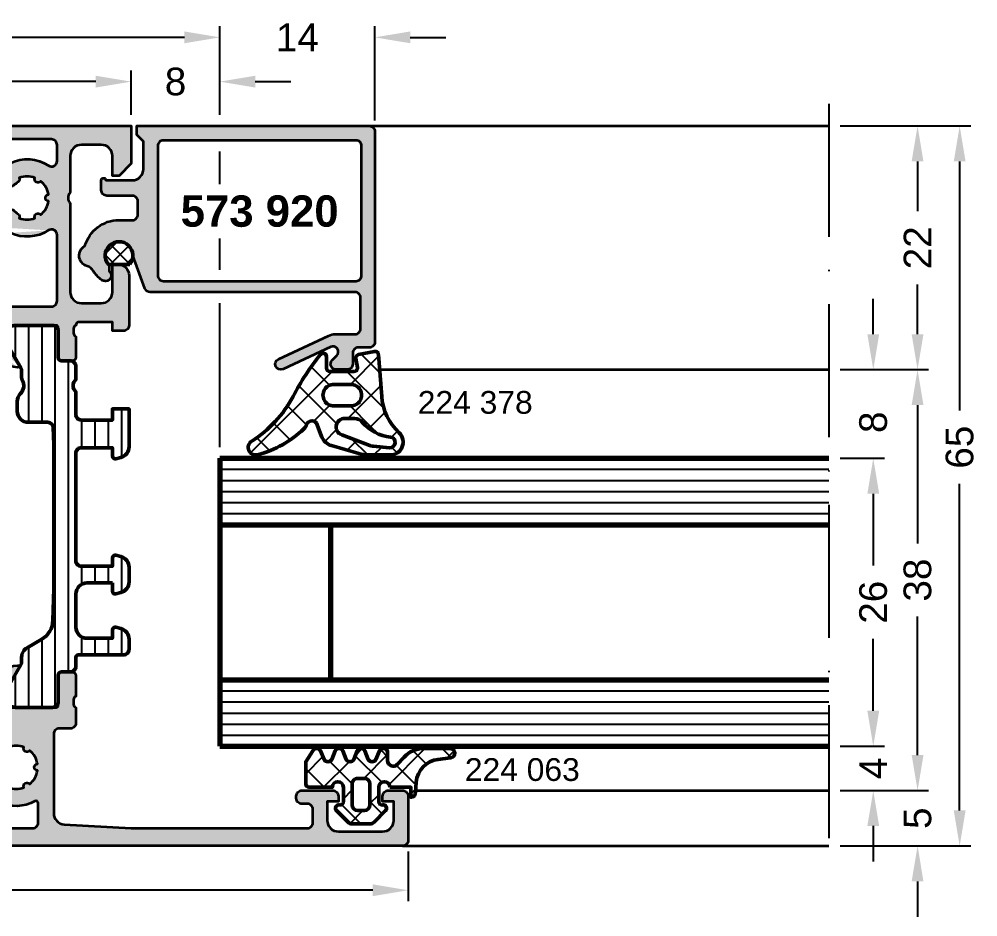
# Model space of a CAD drawing. Header units: millimetres. Extents: x -19 to 164, y 107 to 188.
# Drawn here: x 77.1 to 163.7, y 107.1 to 188.1 of the extents above; entities that cross this region are included whole.
import ezdxf

# ---------------------------------------------------------------- set-up
doc = ezdxf.new("R2010")
doc.units = ezdxf.units.MM
doc.header["$PDMODE"] = 1
doc.header["$PDSIZE"] = -0.001
doc.linetypes.add('ACAD_ISO10W100', pattern=[18, 12, -3, 0, -3])
for name, color, linetype, lineweight in [('S01_Bemaßung', 140, 'Continuous', 25), ('S02_Beschriftung', 40, 'Continuous', 25), ('S03_AL_Kontur', 255, 'Continuous', 35), ('S04_AL_Schraffur', 253, 'Continuous', 25), ('S05_EPDM_Kontur', 31, 'Continuous', 50), ('S06_EPDM_Schraffur', 43, 'Continuous', 25), ('S07_Isolation_Kontur', 91, 'Continuous', 50), ('S08_Isolation_Schraffur', 103, 'Continuous', 25), ('S15_Glas_Kontur', 4, 'Continuous', 70), ('S18_Mittellinie', 10, 'ACAD_ISO10W100', 25)]:
    doc.layers.add(name, color=color, linetype=linetype, lineweight=lineweight)
doc.styles.add('1_1_H_Art', font='arialbd.ttf', dxfattribs={"height": 2.825})
doc.styles.add('1_1_N_Art', font='arial.ttf', dxfattribs={"height": 2.055})
doc.styles.add('Arial', font='arial.ttf')
doc.dimstyles.new('1 zu 1', dxfattribs={"dimtxt": 2.5, "dimasz": 3.2, "dimexe": 1, "dimexo": 1, "dimgap": 1.5, "dimtad": 0, "dimdec": 1, "dimrnd": 0.5, "dimdsep": 46, "dimtxsty": 'Arial', "dimcen": 0, "dimclrd": 256, "dimclre": 256, "dimclrt": 256, "dimadec": 0, "dimazin": 0, "dimtfac": 1, "dimtdec": 1, "dimtofl": 0, "dimtmove": 0, "dimatfit": 1, "dimfxl": 1, "dimtolj": 1, "dimlwd": 25, "dimlwe": 25, "dimarcsym": 0})

# ---------------------------------------------------------------- blocks, each defined once
blk = doc.blocks.new('581950_s')
at = {"layer": 'S04_AL_Schraffur'}
h = blk.add_hatch(color=256, dxfattribs=at)
h.dxf.hatch_style = 1
h.paths.add_polyline_path([(-30, 12.5, -0.317837), (-30.2, 12.783), (-30.2, 13.217, -0.317837), (-30, 13.5), (-30, 15.4, 0.414214), (-30.3, 15.7), (-31.29, 15.7, 0.414214), (-31.59, 15.4), (-31.59, 12.7, -0.414214), (-31.79, 12.5), (-36, 12.5, -0.414214), (-36.5, 13), (-36.5, 13.7), (-35.119, 16.093, 0.610538), (-35.252, 16.299, 0.299201), (-39.524, 12.848, -0.326134), (-40, 12.5), (-48, 12.5, -0.326134), (-48.476, 12.848, 0.299201), (-52.748, 16.299, 0.610538), (-52.881, 16.093), (-51.5, 13.7), (-51.5, 13, -0.414214), (-52, 12.5), (-56.21, 12.5, -0.414214), (-56.41, 12.7), (-56.41, 15.4, 0.414214), (-56.71, 15.7), (-57.7, 15.7, 0.414214), (-58, 15.4), (-58, 13.5, -0.317837), (-57.8, 13.217), (-57.8, 12.783, -0.317837), (-58, 12.5), (-58, 11.1, 0.414214), (-57.5, 10.6), (-56.5, 10.6, -0.414214), (-56, 10.1), (-56, 2.944, -0.397592), (-56.943, 1.946), (-63, 1.6), (-78.9, 1.6, -0.414214), (-79.4, 2.1), (-79.4, 3.3, -0.414214), (-78.9, 3.8), (-78.4, 3.8, 0.414214), (-77.9, 4.3), (-77.9, 4.5, 0.414214), (-78.4, 5), (-81.2, 5, 0.414214), (-81.7, 4.5), (-81.7, 4), (-80.7, 4), (-80.7, 2.3, -0.414214), (-81.7, 1.3), (-85.7, 1.3, -0.414214), (-86.7, 2.3), (-86.7, 4), (-85.7, 4), (-85.7, 4.5, 0.414214), (-86.2, 5), (-87.5, 5, 0.414214), (-88, 4.5), (-88, 0.5, 0.414214), (-87.5, 0), (-0.5, 0, 0.414214), (0, 0.5), (0, 4.5, 0.414214), (-0.5, 5), (-1.8, 5, 0.414214), (-2.3, 4.5), (-2.3, 4), (-1.3, 4), (-1.3, 2.3, -0.414214), (-2.3, 1.3), (-6.3, 1.3, -0.414214), (-7.3, 2.3), (-7.3, 4), (-6.3, 4), (-6.3, 4.5, 0.414214), (-6.8, 5), (-9.6, 5, 0.414214), (-10.1, 4.5), (-10.1, 4.3, 0.414214), (-9.6, 3.8), (-9.1, 3.8, -0.414214), (-8.6, 3.3), (-8.6, 2.1, -0.414214), (-9.1, 1.6), (-25, 1.6), (-31.057, 1.946, -0.397592), (-32, 2.944), (-32, 10.1, -0.414214), (-31.5, 10.6), (-30.5, 10.6, 0.414214), (-30, 11.1)])
h.paths.add_polyline_path([(-53.304, 8.918, -0.186933), (-51.896, 8.918, 0.391837), (-51.775, 8.529, -0.076478), (-51.384, 8.215, 0.210247), (-51.236, 8.15), (-51, 8.15, 0.414214), (-50.8, 8.35), (-50.8, 9.804, 0.28826), (-51.083, 10.254, 0.029481), (-51.465, 10.411, -0.847127), (-51.4, 10.8), (-36.6, 10.8, -0.847127), (-36.535, 10.411, 0.029481), (-36.917, 10.254, 0.28826), (-37.2, 9.804), (-37.2, 8.35, 0.414214), (-37, 8.15), (-36.764, 8.15, 0.210247), (-36.616, 8.215, -0.076478), (-36.225, 8.529, 0.391837), (-36.104, 8.918, -0.186933), (-34.696, 8.918, 0.92582), (-34.178, 8.619, -0.186933), (-33.473, 7.399, 0.92582), (-33.473, 6.801, -0.186933), (-34.178, 5.581, 0.92582), (-34.696, 5.282, -0.186933), (-36.104, 5.282, 0.391837), (-36.225, 5.671, -0.076478), (-36.616, 5.985, 0.210247), (-36.764, 6.05), (-37, 6.05, 0.414214), (-37.2, 5.85), (-37.2, 4.396, 0.28826), (-36.917, 3.946, 0.243724), (-33.697, 4.042, -0.572183), (-33.4, 3.867), (-33.4, 2.1, -0.414214), (-33.9, 1.6), (-54.1, 1.6, -0.414214), (-54.6, 2.1), (-54.6, 3.867, -0.572183), (-54.303, 4.042, 0.243724), (-51.083, 3.946, 0.28826), (-50.8, 4.396), (-50.8, 5.85, 0.414214), (-51, 6.05), (-51.236, 6.05, 0.210247), (-51.384, 5.985, -0.076478), (-51.775, 5.671, 0.391837), (-51.896, 5.282, -0.186933), (-53.304, 5.282, 0.92582), (-53.822, 5.581, -0.186933), (-54.527, 6.801, 0.92582), (-54.527, 7.399, -0.186933), (-53.822, 8.619, 0.92582)], flags=16)
at = {"layer": 'S03_AL_Kontur'}
for points in [[(-48.476, 12.848, 0.326134), (-48, 12.5), (-40, 12.5, 0.326134), (-39.524, 12.848, -0.299201), (-35.252, 16.299, -0.610538), (-35.119, 16.093), (-36.5, 13.7), (-36.5, 13, 0.414214), (-36, 12.5), (-31.79, 12.5, 0.414214), (-31.59, 12.7), (-31.59, 15.4, -0.414214), (-31.29, 15.7), (-30.3, 15.7, -0.414214), (-30, 15.4), (-30, 13.5, 0.317837), (-30.2, 13.217), (-30.2, 12.783, 0.317837), (-30, 12.5), (-30, 11.1, -0.414214), (-30.5, 10.6), (-31.5, 10.6, 0.414214), (-32, 10.1), (-32, 2.944, 0.397592), (-31.057, 1.946), (-25, 1.6), (-9.1, 1.6, 0.414214), (-8.6, 2.1), (-8.6, 3.3, 0.414214), (-9.1, 3.8), (-9.6, 3.8, -0.414214), (-10.1, 4.3), (-10.1, 4.5, -0.414214), (-9.6, 5), (-6.8, 5, -0.414214), (-6.3, 4.5), (-6.3, 4), (-7.3, 4), (-7.3, 2.3, 0.414214), (-6.3, 1.3), (-2.3, 1.3, 0.414214), (-1.3, 2.3), (-1.3, 4), (-2.3, 4), (-2.3, 4.5, -0.414214), (-1.8, 5), (-0.5, 5, -0.414214), (0, 4.5), (0, 0.5, -0.414214), (-0.5, 0), (-87.5, 0, -0.414214), (-88, 0.5), (-88, 4.5, -0.414214), (-87.5, 5), (-86.2, 5, -0.414214), (-85.7, 4.5), (-85.7, 4), (-86.7, 4), (-86.7, 2.3, 0.414214), (-85.7, 1.3), (-81.7, 1.3, 0.414214), (-80.7, 2.3), (-80.7, 4), (-81.7, 4), (-81.7, 4.5, -0.414214), (-81.2, 5), (-78.4, 5, -0.414214), (-77.9, 4.5), (-77.9, 4.3, -0.414214), (-78.4, 3.8), (-78.9, 3.8, 0.414214), (-79.4, 3.3), (-79.4, 2.1, 0.414214), (-78.9, 1.6), (-63, 1.6), (-56.943, 1.946, 0.397592), (-56, 2.944), (-56, 10.1, 0.414214), (-56.5, 10.6), (-57.5, 10.6, -0.414214), (-58, 11.1), (-58, 12.5, 0.317837), (-57.8, 12.783), (-57.8, 13.217, 0.317837), (-58, 13.5), (-58, 15.4, -0.414214), (-57.7, 15.7), (-56.71, 15.7, -0.414214), (-56.41, 15.4), (-56.41, 12.7, 0.414214), (-56.21, 12.5), (-52, 12.5, 0.414214), (-51.5, 13), (-51.5, 13.7), (-52.881, 16.093, -0.610538), (-52.748, 16.299, -0.299201)], [(-37, 6.05), (-36.764, 6.05, -0.210247), (-36.616, 5.985, 0.076478), (-36.225, 5.671, -0.391837), (-36.104, 5.282, 0.186933), (-34.696, 5.282, -0.92582), (-34.178, 5.581, 0.186933), (-33.473, 6.801, -0.92582), (-33.473, 7.399, 0.186933), (-34.178, 8.619, -0.92582), (-34.696, 8.918, 0.186933), (-36.104, 8.918, -0.391837), (-36.225, 8.529, 0.076478), (-36.616, 8.215, -0.210247), (-36.764, 8.15), (-37, 8.15, -0.414214), (-37.2, 8.35), (-37.2, 9.804, -0.28826), (-36.917, 10.254, -0.029481), (-36.535, 10.411, 0.847127), (-36.6, 10.8), (-51.4, 10.8, 0.847127), (-51.465, 10.411, -0.029481), (-51.083, 10.254, -0.28826), (-50.8, 9.804), (-50.8, 8.35, -0.414214), (-51, 8.15), (-51.236, 8.15, -0.210247), (-51.384, 8.215, 0.076478), (-51.775, 8.529, -0.391837), (-51.896, 8.918, 0.186933), (-53.304, 8.918, -0.92582), (-53.822, 8.619, 0.186933), (-54.527, 7.399, -0.92582), (-54.527, 6.801, 0.186933), (-53.822, 5.581, -0.92582), (-53.304, 5.282, 0.186933), (-51.896, 5.282, -0.391837), (-51.775, 5.671, 0.076478), (-51.384, 5.985, -0.210247), (-51.236, 6.05), (-51, 6.05, -0.414214), (-50.8, 5.85), (-50.8, 4.396, -0.28826), (-51.083, 3.946, -0.243724), (-54.303, 4.042, 0.572183), (-54.6, 3.867), (-54.6, 2.1, 0.414214), (-54.1, 1.6), (-33.9, 1.6, 0.414214), (-33.4, 2.1), (-33.4, 3.867, 0.572183), (-33.697, 4.042, -0.243724), (-36.917, 3.946, -0.28826), (-37.2, 4.396), (-37.2, 5.85, -0.414214)]]:
    blk.add_lwpolyline(points, format="xyb", close=True, dxfattribs=at)
blk = doc.blocks.new('587300_s')
at = {"layer": 'S04_AL_Schraffur'}
h = blk.add_hatch(color=256, dxfattribs=at)
h.dxf.hatch_style = 1
edge = h.paths.add_edge_path()
edge.add_arc((-37.3, -18), 0.5, 180, 270, ccw=False)
edge.add_line((-37.8, -18), (-37.8, -13.5))
edge.add_arc((-36.8, -13.5), 1, 90, 180, ccw=False)
edge.add_line((-36.8, -12.5), (-36.3, -12.5))
edge.add_line((-36.3, -12.5), (-36.3, -15))
edge.add_arc((-35.3, -15), 1, 180, 270)
edge.add_line((-35.3, -16), (-33.5, -16))
edge.add_arc((-33.5, -15), 1, 270, 360)
edge.add_line((-32.5, -15), (-32.5, -7))
edge.add_arc((-33.025, -6.5), 0.725, 316.39718, 403.60282)
edge.add_line((-32.5, -6), (-32.5, -2.7))
edge.add_arc((-33.5, -2.7), 1, 0, 90)
edge.add_line((-33.5, -1.7), (-35.3, -1.7))
edge.add_arc((-35.3, -2.7), 1, 90, 180)
edge.add_line((-36.3, -2.7), (-36.3, -4.5))
edge.add_line((-36.3, -4.5), (-36.9, -4.5))
edge.add_line((-36.9, -4.5), (-38, -3.4))
edge.add_line((-38, -3.4), (-38, 0))
edge.add_line((-38, 0), (0, 0))
edge.add_line((0, 0), (0, -3.4))
edge.add_line((0, -3.4), (-1.1, -4.5))
edge.add_line((-1.1, -4.5), (-1.7, -4.5))
edge.add_line((-1.7, -4.5), (-1.7, -2.7))
edge.add_arc((-2.7, -2.7), 1, 0, 90)
edge.add_line((-2.7, -1.7), (-4.5, -1.7))
edge.add_arc((-4.5, -2.7), 1, 90, 180)
edge.add_line((-5.5, -2.7), (-5.5, -6))
edge.add_arc((-4.975, -6.5), 0.725, 136.39718, 223.60282)
edge.add_line((-5.5, -7), (-5.5, -15))
edge.add_arc((-4.5, -15), 1, 180, 270)
edge.add_line((-4.5, -16), (-2.7, -16))
edge.add_arc((-2.7, -15), 1, 270, 360)
edge.add_line((-1.7, -15), (-1.7, -12.5))
edge.add_line((-1.7, -12.5), (-1.2, -12.5))
edge.add_arc((-1.2, -13.5), 1, 0, 90, ccw=False)
edge.add_line((-0.2, -13.5), (-0.2, -18))
edge.add_arc((-0.7, -18), 0.5, 270, 360, ccw=False)
edge.add_line((-0.7, -18.5), (-1.7, -18.5))
edge.add_line((-1.7, -18.5), (-1.7, -17.7))
edge.add_line((-1.7, -17.7), (-4.7, -17.7))
edge.add_arc((-4.7, -18), 0.3, 90, 180)
edge.add_arc((-4.9, -18.283), 0.3, 109.47122, 180)
edge.add_line((-5.2, -18.283), (-5.2, -18.717))
edge.add_arc((-4.9, -18.717), 0.3, 180, 250.52878)
edge.add_line((-5, -19), (-5, -20.9))
edge.add_arc((-5.3, -20.9), 0.3, -90, 0, ccw=False)
edge.add_line((-5.3, -21.2), (-6.29, -21.2))
edge.add_arc((-6.29, -20.9), 0.3, 180, 270, ccw=False)
edge.add_line((-6.59, -20.9), (-6.59, -18.2))
edge.add_arc((-6.79, -18.2), 0.2, 0, 90)
edge.add_line((-6.79, -18), (-11, -18))
edge.add_arc((-11, -18.5), 0.5, 90, 180)
edge.add_line((-11.5, -18.5), (-11.5, -19.2))
edge.add_line((-11.5, -19.2), (-10.119, -21.593))
edge.add_arc((-10.238, -21.662), 0.138, -95.62258, 30, ccw=False)
edge.add_arc((-9.762, -16.823), 5, 197.74842, 264.37742, ccw=False)
edge.add_arc((-15, -18.5), 0.5, 17.74842, 90)
edge.add_line((-15, -18), (-23, -18))
edge.add_arc((-23, -18.5), 0.5, 90, 162.25158)
edge.add_arc((-28.238, -16.823), 5, 275.62258, 342.25158, ccw=False)
edge.add_arc((-27.762, -21.662), 0.138, 150, 275.62258, ccw=False)
edge.add_line((-27.881, -21.593), (-26.5, -19.2))
edge.add_line((-26.5, -19.2), (-26.5, -18.5))
edge.add_arc((-27, -18.5), 0.5, 0, 90)
edge.add_line((-27, -18), (-31.21, -18))
edge.add_arc((-31.21, -18.2), 0.2, 90, 180)
edge.add_line((-31.41, -18.2), (-31.41, -20.9))
edge.add_arc((-31.71, -20.9), 0.3, -90, 0, ccw=False)
edge.add_line((-31.71, -21.2), (-32.7, -21.2))
edge.add_arc((-32.7, -20.9), 0.3, 180, 270, ccw=False)
edge.add_line((-33, -20.9), (-33, -19))
edge.add_arc((-33.1, -18.717), 0.3, 289.47122, 360)
edge.add_line((-32.8, -18.717), (-32.8, -18.283))
edge.add_arc((-33.1, -18.283), 0.3, 360, 430.52878)
edge.add_arc((-33.3, -18), 0.3, 0, 90)
edge.add_line((-33.3, -17.7), (-36.3, -17.7))
edge.add_line((-36.3, -17.7), (-36.3, -18.5))
edge.add_line((-36.3, -18.5), (-37.3, -18.5))
edge = h.paths.add_edge_path(flags=16)
edge.add_arc((-30.8, -3.159), 0.5, 180, 303.36701)
edge.add_arc((-28.6, -6.5), 3.5, 64.32071, 123.36701, ccw=False)
edge.add_arc((-27.3, -3.796), 0.5, 0, 64.32071, ccw=False)
edge.add_line((-26.8, -3.796), (-26.8, -5.25))
edge.add_arc((-27, -5.25), 0.2, -90, 0, ccw=False)
edge.add_line((-27, -5.45), (-27.236, -5.45))
edge.add_arc((-27.236, -5.25), 0.2, 222.50664, 270, ccw=False)
edge.add_arc((-28.6, -6.5), 1.65, 42.50664, 60)
edge.add_arc((-27.625, -4.811), 0.3, 154.41173, 240, ccw=False)
edge.add_arc((-28.6, -6.5), 1.95, 68.82345, 111.17655)
edge.add_arc((-29.575, -4.811), 0.3, -145.58827, 25.58827, ccw=False)
edge.add_arc((-28.6, -6.5), 1.95, 128.82345, 171.17655)
edge.add_arc((-30.55, -6.5), 0.3, -85.58827, 85.58827, ccw=False)
edge.add_arc((-28.6, -6.5), 1.95, 188.82345, 231.17655)
edge.add_arc((-29.575, -8.189), 0.3, -25.58827, 145.58827, ccw=False)
edge.add_arc((-28.6, -6.5), 1.95, 248.82345, 291.17655)
edge.add_arc((-27.625, -8.189), 0.3, 120, 205.58827, ccw=False)
edge.add_arc((-28.6, -6.5), 1.65, 300, 317.49336)
edge.add_arc((-27.236, -7.75), 0.2, 90, 137.49336, ccw=False)
edge.add_line((-27.236, -7.55), (-27, -7.55))
edge.add_arc((-27, -7.75), 0.2, 0, 90, ccw=False)
edge.add_line((-26.8, -7.75), (-26.8, -9.204))
edge.add_arc((-27.3, -9.204), 0.5, -64.32071, 0, ccw=False)
edge.add_arc((-28.6, -6.5), 3.5, 236.63299, 295.67929, ccw=False)
edge.add_arc((-30.8, -9.841), 0.5, 56.63299, 180)
edge.add_line((-31.3, -9.841), (-31.3, -15.8))
edge.add_arc((-30.8, -15.8), 0.5, 180, 270)
edge.add_line((-30.8, -16.3), (-7.2, -16.3))
edge.add_arc((-7.2, -15.8), 0.5, 270, 360)
edge.add_line((-6.7, -15.8), (-6.7, -9.841))
edge.add_arc((-7.2, -9.841), 0.5, 0, 123.36701)
edge.add_arc((-9.4, -6.5), 3.5, 244.32071, 303.36701, ccw=False)
edge.add_arc((-10.7, -9.204), 0.5, 180, 244.32071, ccw=False)
edge.add_line((-11.2, -9.204), (-11.2, -7.75))
edge.add_arc((-11, -7.75), 0.2, 90, 180, ccw=False)
edge.add_line((-11, -7.55), (-10.764, -7.55))
edge.add_arc((-10.764, -7.75), 0.2, 42.50664, 90, ccw=False)
edge.add_arc((-9.4, -6.5), 1.65, 222.50664, 240)
edge.add_arc((-10.375, -8.189), 0.3, -25.58827, 60, ccw=False)
edge.add_arc((-9.4, -6.5), 1.95, 248.82345, 291.17655)
edge.add_arc((-8.425, -8.189), 0.3, 34.41173, 205.58827, ccw=False)
edge.add_arc((-9.4, -6.5), 1.95, 308.82345, 351.17655)
edge.add_arc((-7.45, -6.5), 0.3, 94.41173, 265.58827, ccw=False)
edge.add_arc((-9.4, -6.5), 1.95, 8.82345, 51.17655)
edge.add_arc((-8.425, -4.811), 0.3, 154.41173, 325.58827, ccw=False)
edge.add_arc((-9.4, -6.5), 1.95, 68.82345, 111.17655)
edge.add_arc((-10.375, -4.811), 0.3, -60, 25.58827, ccw=False)
edge.add_arc((-9.4, -6.5), 1.65, 120, 137.49336)
edge.add_arc((-10.764, -5.25), 0.2, 270, 317.49336, ccw=False)
edge.add_line((-10.764, -5.45), (-11, -5.45))
edge.add_arc((-11, -5.25), 0.2, 180, 270, ccw=False)
edge.add_line((-11.2, -5.25), (-11.2, -3.796))
edge.add_arc((-10.7, -3.796), 0.5, 115.67929, 180, ccw=False)
edge.add_arc((-9.4, -6.5), 3.5, 56.63299, 115.67929, ccw=False)
edge.add_arc((-7.2, -3.159), 0.5, 236.63299, 360)
edge.add_line((-6.7, -3.159), (-6.7, -1.7))
edge.add_arc((-7.2, -1.7), 0.5, 0, 90)
edge.add_line((-7.2, -1.2), (-13.493, -1.2))
edge.add_arc((-13.493, -1.7), 0.5, 90, 135)
edge.add_line((-13.846, -1.346), (-14.354, -1.854))
edge.add_arc((-14.707, -1.5), 0.5, 270, 315, ccw=False)
edge.add_line((-14.707, -2), (-23.293, -2))
edge.add_arc((-23.293, -1.5), 0.5, 225, 270, ccw=False)
edge.add_line((-23.646, -1.854), (-24.154, -1.346))
edge.add_arc((-24.507, -1.7), 0.5, 45, 90)
edge.add_line((-24.507, -1.2), (-30.8, -1.2))
edge.add_arc((-30.8, -1.7), 0.5, 90, 180)
edge.add_line((-31.3, -1.7), (-31.3, -3.159))
at = {"layer": 'S03_AL_Kontur'}
for points in [[(-37.3, -18.5, -0.414214), (-37.8, -18), (-37.8, -13.5, -0.414214), (-36.8, -12.5), (-36.3, -12.5), (-36.3, -15, 0.414214), (-35.3, -16), (-33.5, -16, 0.414214), (-32.5, -15), (-32.5, -7, 0.4), (-32.5, -6), (-32.5, -2.7, 0.414214), (-33.5, -1.7), (-35.3, -1.7, 0.414214), (-36.3, -2.7), (-36.3, -4.5), (-36.9, -4.5), (-38, -3.4), (-38, 0), (0, 0), (0, -3.4), (-1.1, -4.5), (-1.7, -4.5), (-1.7, -2.7, 0.414214), (-2.7, -1.7), (-4.5, -1.7, 0.414214), (-5.5, -2.7), (-5.5, -6, 0.4), (-5.5, -7), (-5.5, -15, 0.414214), (-4.5, -16), (-2.7, -16, 0.414214), (-1.7, -15), (-1.7, -12.5), (-1.2, -12.5, -0.414214), (-0.2, -13.5), (-0.2, -18, -0.414214), (-0.7, -18.5), (-1.7, -18.5), (-1.7, -17.7), (-4.7, -17.7, 0.414214), (-5, -18, 0.317837), (-5.2, -18.283), (-5.2, -18.717, 0.317837), (-5, -19), (-5, -20.9, -0.414214), (-5.3, -21.2), (-6.29, -21.2, -0.414214), (-6.59, -20.9), (-6.59, -18.2, 0.414214), (-6.79, -18), (-11, -18, 0.414214), (-11.5, -18.5), (-11.5, -19.2), (-10.119, -21.593, -0.610538), (-10.252, -21.799, -0.299201), (-14.524, -18.348, 0.326134), (-15, -18), (-23, -18, 0.326134), (-23.476, -18.348, -0.299201), (-27.748, -21.799, -0.610538), (-27.881, -21.593), (-26.5, -19.2), (-26.5, -18.5, 0.414214), (-27, -18), (-31.21, -18, 0.414214), (-31.41, -18.2), (-31.41, -20.9, -0.414214), (-31.71, -21.2), (-32.7, -21.2, -0.414214), (-33, -20.9), (-33, -19, 0.317837), (-32.8, -18.717), (-32.8, -18.283, 0.317837), (-33, -18, 0.414214), (-33.3, -17.7), (-36.3, -17.7), (-36.3, -18.5)], [(-31.3, -3.159, 0.597108), (-30.525, -3.577, -0.263494), (-27.083, -3.346, -0.28826), (-26.8, -3.796), (-26.8, -5.25, -0.414214), (-27, -5.45), (-27.236, -5.45, -0.210247), (-27.384, -5.385, 0.076478), (-27.775, -5.071, -0.391837), (-27.896, -4.682, 0.186933), (-29.304, -4.682, -0.92582), (-29.822, -4.981, 0.186933), (-30.527, -6.201, -0.92582), (-30.527, -6.799, 0.186933), (-29.822, -8.019, -0.92582), (-29.304, -8.318, 0.186933), (-27.896, -8.318, -0.391837), (-27.775, -7.929, 0.076478), (-27.384, -7.615, -0.210247), (-27.236, -7.55), (-27, -7.55, -0.414214), (-26.8, -7.75), (-26.8, -9.204, -0.28826), (-27.083, -9.654, -0.263494), (-30.525, -9.423, 0.597108), (-31.3, -9.841), (-31.3, -15.8, 0.414214), (-30.8, -16.3), (-7.2, -16.3, 0.414214), (-6.7, -15.8), (-6.7, -9.841, 0.597108), (-7.475, -9.423, -0.263494), (-10.917, -9.654, -0.28826), (-11.2, -9.204), (-11.2, -7.75, -0.414214), (-11, -7.55), (-10.764, -7.55, -0.210247), (-10.616, -7.615, 0.076478), (-10.225, -7.929, -0.391837), (-10.104, -8.318, 0.186933), (-8.696, -8.318, -0.92582), (-8.178, -8.019, 0.186933), (-7.473, -6.799, -0.92582), (-7.473, -6.201, 0.186933), (-8.178, -4.981, -0.92582), (-8.696, -4.682, 0.186933), (-10.104, -4.682, -0.391837), (-10.225, -5.071, 0.076478), (-10.616, -5.385, -0.210247), (-10.764, -5.45), (-11, -5.45, -0.414214), (-11.2, -5.25), (-11.2, -3.796, -0.28826), (-10.917, -3.346, -0.263494), (-7.475, -3.577, 0.597108), (-6.7, -3.159), (-6.7, -1.7, 0.414214), (-7.2, -1.2), (-13.493, -1.2, 0.198912), (-13.846, -1.346), (-14.354, -1.854, -0.198912), (-14.707, -2), (-23.293, -2, -0.198912), (-23.646, -1.854), (-24.154, -1.346, 0.198912), (-24.507, -1.2), (-30.8, -1.2, 0.414214), (-31.3, -1.7)]]:
    blk.add_lwpolyline(points, format="xyb", close=True, dxfattribs=at)
blk = doc.blocks.new('30065126_s')
at = {"layer": 'S08_Isolation_Schraffur'}
h = blk.add_hatch(dxfattribs=at)
h.set_pattern_fill('LINIE', color=256, scale=1.2, angle=90)
h.set_pattern_definition([(90, (0, 0), (-1.2, 7e-17), [])])
h.paths.add_polyline_path([(4.967, 30.665), (6.309, 32.99, 0.57735), (5.443, 34.49), (2.1, 34.49, 0.414214), (1.6, 33.99), (1.6, 31.59, -0.414214), (1.3, 31.29), (0.5, 31.29, 0.414214), (0, 30.79), (0, 29.95, -0.414214), (-0.2, 29.75), (-4.3, 29.75, 0.414214), (-4.8, 29.25), (-4.8, 28.343, 0.339454), (-4.059, 27.378), (-3.615, 27.259, 0.493145), (-3.3, 27.5), (-3.3, 28.25), (-1, 28.25, -0.414214), (0, 27.25), (0, 24.25, -0.414214), (-1, 23.25), (-3.3, 23.25), (-3.3, 24, 0.493145), (-3.615, 24.241), (-4.059, 24.122, 0.339454), (-4.8, 23.157), (-4.8, 21.843, 0.339454), (-4.059, 20.878), (-3.615, 20.759, 0.493145), (-3.3, 21), (-3.3, 21.75), (-0.5, 21.75, -0.414214), (0, 21.25), (0, 11.55, -0.414214), (-0.5, 11.05), (-3.3, 11.05), (-3.3, 11.8, 0.493145), (-3.615, 12.041), (-4.059, 11.922, 0.339454), (-4.8, 10.957), (-4.8, 7.55), (-3.3, 7.55), (-3.3, 8.55), (-0.5, 8.55, -0.414214), (0, 8.05), (0, 6.009, -0.447214), (0, 4.891), (0, 3.71, 0.414214), (0.5, 3.21), (1.3, 3.21, -0.414214), (1.6, 2.91), (1.6, 0.51, 0.414214), (2.1, 0.01), (5.443, 0.01, 0.57735), (6.309, 1.51), (4.9, 3.951), (4.9, 4.702, 0.131326), (4.833, 4.951, -0.341886), (5, 6.164, 0.201513), (5.3, 6.878), (5.3, 7.75, 0.414214), (4.3, 8.75), (2.537, 8.75, -0.406956), (2.038, 9.238), (2, 10.75), (2, 23.75), (2.072, 26.653, -0.261304), (3.072, 28.335), (4.4, 29.102, 0.362054), (4.921, 30.272, -0.206032)])
at = {"layer": 'S07_Isolation_Kontur'}
blk.add_lwpolyline([(-3.3, 23.25), (-1, 23.25, 0.414214), (0, 24.25), (0, 27.25, 0.414214), (-1, 28.25), (-3.3, 28.25), (-3.3, 27.5, -0.493145), (-3.615, 27.259), (-4.059, 27.378, -0.339454), (-4.8, 28.343), (-4.8, 29.25, -0.414214), (-4.3, 29.75), (-0.2, 29.75, 0.414214), (0, 29.95), (0, 30.79, -0.414214), (0.5, 31.29), (1.3, 31.29, 0.414214), (1.6, 31.59), (1.6, 33.99, -0.414214), (2.1, 34.49), (5.443, 34.49, -0.57735), (6.309, 32.99), (4.967, 30.665, 0.131652), (4.9, 30.415), (4.9, 29.969, -0.267949), (4.4, 29.102), (3.072, 28.335, 0.261304), (2.072, 26.653), (2, 23.762, 0.006211), (2, 23.738), (2, 10.75), (2.038, 9.238, 0.406956), (2.537, 8.75), (4.3, 8.75, -0.414214), (5.3, 7.75), (5.3, 6.878, -0.201513), (5, 6.164, 0.341886), (4.833, 4.951, -0.131326), (4.9, 4.702), (4.9, 4.085, 0.131652), (4.967, 3.835), (6.309, 1.51, -0.57735), (5.443, 0.01), (2.1, 0.01, -0.414214), (1.6, 0.51), (1.6, 2.91, 0.414214), (1.3, 3.21), (0.5, 3.21, -0.414214), (0, 3.71), (0, 4.891, 0.447214), (0, 6.009), (0, 8.05, 0.414214), (-0.5, 8.55), (-3.3, 8.55), (-3.3, 7.55), (-4.8, 7.55), (-4.8, 10.957, -0.339454), (-4.059, 11.922), (-3.615, 12.041, -0.493145), (-3.3, 11.8), (-3.3, 11.05), (-0.5, 11.05, 0.414214), (0, 11.55), (0, 21.25, 0.414214), (-0.5, 21.75), (-3.3, 21.75), (-3.3, 21, -0.493145), (-3.615, 20.759), (-4.059, 20.878, -0.339454), (-4.8, 21.843), (-4.8, 23.157, -0.339454), (-4.059, 24.122), (-3.615, 24.241, -0.493145), (-3.3, 24)], format="xyb", close=True, dxfattribs=at)
blk = doc.blocks.new('662017_s')
blk.add_blockref('30065126_s', (0, 0))
blk = doc.blocks.new('575800_s')
for name, p in [('587300_s', (63, 65)), ('581950_s', (88, 0))]:
    blk.add_blockref(name, p)
at = {"rotation": 179.9999999999999}
blk.add_blockref('662017_s', (58, 47), dxfattribs=at)
blk = doc.blocks.new('*D73')
at = {"layer": 'Defpoints', "color": 0, "transparency": 16777216}
for p in [(24.255, 113.965), (112.255, 113.965), (112.255, 109.465)]:
    blk.add_point(p, dxfattribs=at)
at = {"layer": 'S01_Bemaßung', "lineweight": 25, "transparency": 16777216}
for p, q in [((24.255, 112.965), (24.255, 108.465)), ((112.255, 112.965), (112.255, 108.465)), ((27.455, 109.465), (64.96, 109.465)), ((109.055, 109.465), (71.55, 109.465))]:
    blk.add_line(p, q, dxfattribs=at)
at = {"layer": 'S01_Bemaßung', "transparency": 16777216}
for points in [[(27.455, 109.998), (27.455, 108.931), (24.255, 109.465)], [(109.055, 109.998), (109.055, 108.931), (112.255, 109.465)]]:
    blk.add_solid(points, dxfattribs=at)
at = {"layer": 'S01_Bemaßung', "transparency": 16777216, "insert": (68.255, 109.465), "char_height": 2.5, "attachment_point": 5, "style": 'Arial'}
blk.add_mtext('\\A1;88', dxfattribs=at)
blk = doc.blocks.new('*D74')
at = {"layer": 'Defpoints', "color": 0, "transparency": 16777216}
for p in [(150.255, 178.465), (162.055, 178.465), (150.255, 113.465)]:
    blk.add_point(p, dxfattribs=at)
at = {"layer": 'S01_Bemaßung', "lineweight": 25, "transparency": 16777216}
for p, q in [((151.255, 178.465), (163.055, 178.465)), ((162.055, 175.265), (162.055, 152.772)), ((162.055, 116.665), (162.055, 146.158)), ((151.255, 113.465), (163.055, 113.465))]:
    blk.add_line(p, q, dxfattribs=at)
at = {"layer": 'S01_Bemaßung', "transparency": 16777216}
for points in [[(161.521, 175.265), (162.588, 175.265), (162.055, 178.465)], [(161.521, 116.665), (162.588, 116.665), (162.055, 113.465)]]:
    blk.add_solid(points, dxfattribs=at)
at = {"layer": 'S01_Bemaßung', "transparency": 16777216, "insert": (162.055, 149.465), "char_height": 2.5, "attachment_point": 5, "rotation": 90, "style": 'Arial'}
blk.add_mtext('\\A1;65', dxfattribs=at)
blk = doc.blocks.new('*D75')
at = {"layer": 'Defpoints', "color": 0, "transparency": 16777216}
for p in [(150.255, 118.465), (158.255, 118.465), (150.255, 113.465)]:
    blk.add_point(p, dxfattribs=at)
at = {"layer": 'S01_Bemaßung', "lineweight": 25, "transparency": 16777216}
for p, q in [((158.255, 121.665), (158.255, 124.865)), ((151.255, 118.465), (159.255, 118.465)), ((151.255, 113.465), (159.255, 113.465)), ((158.255, 110.265), (158.255, 107.065))]:
    blk.add_line(p, q, dxfattribs=at)
at = {"layer": 'S01_Bemaßung', "transparency": 16777216}
for points in [[(157.721, 121.665), (158.788, 121.665), (158.255, 118.465)], [(157.721, 110.265), (158.788, 110.265), (158.255, 113.465)]]:
    blk.add_solid(points, dxfattribs=at)
at = {"layer": 'S01_Bemaßung', "transparency": 16777216, "insert": (158.255, 115.965), "char_height": 2.5, "attachment_point": 5, "rotation": 90, "style": 'Arial'}
blk.add_mtext('\\A1;5', dxfattribs=at)
blk = doc.blocks.new('*D76')
at = {"layer": 'Defpoints', "color": 0, "transparency": 16777216}
for p in [(150.255, 156.465), (158.255, 156.465), (150.255, 118.465)]:
    blk.add_point(p, dxfattribs=at)
at = {"layer": 'S01_Bemaßung', "lineweight": 25, "transparency": 16777216}
for p, q in [((151.255, 156.465), (159.255, 156.465)), ((158.255, 153.265), (158.255, 140.757)), ((158.255, 121.665), (158.255, 134.173)), ((151.255, 118.465), (159.255, 118.465))]:
    blk.add_line(p, q, dxfattribs=at)
at = {"layer": 'S01_Bemaßung', "transparency": 16777216}
for points in [[(157.721, 153.265), (158.788, 153.265), (158.255, 156.465)], [(157.721, 121.665), (158.788, 121.665), (158.255, 118.465)]]:
    blk.add_solid(points, dxfattribs=at)
at = {"layer": 'S01_Bemaßung', "transparency": 16777216, "insert": (158.255, 137.465), "char_height": 2.5, "attachment_point": 5, "rotation": 90, "style": 'Arial'}
blk.add_mtext('\\A1;38', dxfattribs=at)
blk = doc.blocks.new('*D77')
at = {"layer": 'Defpoints', "color": 0, "transparency": 16777216}
for p in [(150.255, 178.465), (158.255, 178.465), (150.255, 156.465)]:
    blk.add_point(p, dxfattribs=at)
at = {"layer": 'S01_Bemaßung', "lineweight": 25, "transparency": 16777216}
for p, q in [((151.255, 178.465), (159.255, 178.465)), ((158.255, 175.265), (158.255, 170.764)), ((158.255, 159.665), (158.255, 164.166)), ((151.255, 156.465), (159.255, 156.465))]:
    blk.add_line(p, q, dxfattribs=at)
at = {"layer": 'S01_Bemaßung', "transparency": 16777216}
for points in [[(157.721, 175.265), (158.788, 175.265), (158.255, 178.465)], [(157.721, 159.665), (158.788, 159.665), (158.255, 156.465)]]:
    blk.add_solid(points, dxfattribs=at)
at = {"layer": 'S01_Bemaßung', "transparency": 16777216, "insert": (158.255, 167.465), "char_height": 2.5, "attachment_point": 5, "rotation": 90, "style": 'Arial'}
blk.add_mtext('\\A1;22', dxfattribs=at)
blk = doc.blocks.new('*D78')
at = {"layer": 'Defpoints', "color": 0, "transparency": 16777216}
for p in [(150.255, 122.465), (154.255, 122.465), (150.255, 118.465)]:
    blk.add_point(p, dxfattribs=at)
at = {"layer": 'S01_Bemaßung', "lineweight": 25, "transparency": 16777216}
for p, q in [((154.255, 125.665), (154.255, 128.865)), ((151.255, 122.465), (155.255, 122.465)), ((151.255, 118.465), (155.255, 118.465)), ((154.255, 115.265), (154.255, 112.065))]:
    blk.add_line(p, q, dxfattribs=at)
at = {"layer": 'S01_Bemaßung', "transparency": 16777216}
for points in [[(153.721, 125.665), (154.788, 125.665), (154.255, 122.465)], [(153.721, 115.265), (154.788, 115.265), (154.255, 118.465)]]:
    blk.add_solid(points, dxfattribs=at)
at = {"layer": 'S01_Bemaßung', "transparency": 16777216, "insert": (154.255, 120.465), "char_height": 2.5, "attachment_point": 5, "rotation": 90, "style": 'Arial'}
blk.add_mtext('\\A1;4', dxfattribs=at)
blk = doc.blocks.new('*D79')
at = {"layer": 'Defpoints', "color": 0, "transparency": 16777216}
for p in [(150.255, 148.465), (154.255, 148.465), (150.255, 122.465)]:
    blk.add_point(p, dxfattribs=at)
at = {"layer": 'S01_Bemaßung', "lineweight": 25, "transparency": 16777216}
for p, q in [((151.255, 148.465), (155.255, 148.465)), ((154.255, 145.265), (154.255, 138.776)), ((154.255, 125.665), (154.255, 132.154)), ((151.255, 122.465), (155.255, 122.465))]:
    blk.add_line(p, q, dxfattribs=at)
at = {"layer": 'S01_Bemaßung', "transparency": 16777216}
for points in [[(153.721, 145.265), (154.788, 145.265), (154.255, 148.465)], [(153.721, 125.665), (154.788, 125.665), (154.255, 122.465)]]:
    blk.add_solid(points, dxfattribs=at)
at = {"layer": 'S01_Bemaßung', "transparency": 16777216, "insert": (154.255, 135.465), "char_height": 2.5, "attachment_point": 5, "rotation": 90, "style": 'Arial'}
blk.add_mtext('\\A1;26', dxfattribs=at)
blk = doc.blocks.new('*D80')
at = {"layer": 'Defpoints', "color": 0, "transparency": 16777216}
for p in [(150.255, 156.465), (154.255, 156.465), (150.255, 148.465)]:
    blk.add_point(p, dxfattribs=at)
at = {"layer": 'S01_Bemaßung', "lineweight": 25, "transparency": 16777216}
for p, q in [((154.255, 159.665), (154.255, 162.865)), ((151.255, 156.465), (155.255, 156.465)), ((151.255, 148.465), (155.255, 148.465)), ((154.255, 145.265), (154.255, 142.065))]:
    blk.add_line(p, q, dxfattribs=at)
at = {"layer": 'S01_Bemaßung', "transparency": 16777216}
for points in [[(153.721, 159.665), (154.788, 159.665), (154.255, 156.465)], [(153.721, 145.265), (154.788, 145.265), (154.255, 148.465)]]:
    blk.add_solid(points, dxfattribs=at)
at = {"layer": 'S01_Bemaßung', "transparency": 16777216, "insert": (154.255, 151.715), "char_height": 2.5, "attachment_point": 5, "rotation": 90, "style": 'Arial'}
blk.add_mtext('\\A1;8', dxfattribs=at)
blk = doc.blocks.new('224378_s_8')
at = {"layer": 'S06_EPDM_Schraffur'}
h = blk.add_hatch(dxfattribs=at)
h.set_pattern_fill('NETZ', color=256, scale=2, angle=45, style=0)
h.set_pattern_definition([(45, (0, 0), (-1.41421, 1.41421), []), (135, (0, 0), (-1.41421, -1.41421), [])])
edge = h.paths.add_edge_path(flags=16)
edge.add_line((-0.165, -8.899), (1.312, -9.029))
edge.add_arc((1.354, -8.549), 0.482, 264.96141, 444.19425)
edge.add_arc((1.788, -4.283), 3.806, 219.7108, 264.19425, ccw=False)
edge.add_arc((-1.832, -7.289), 0.9, 39.7108, 90)
edge.add_line((-1.832, -6.389), (-2.725, -6.389))
edge.add_arc((-2.725, -7.159), 0.77, 90, 249.44723)
edge.add_line((-2.995, -7.88), (-0.454, -8.833))
edge.add_arc((-0.068, -7.803), 1.1, 249.44723, 264.96141)
edge = h.paths.add_edge_path()
edge.add_arc((-7.106, -6.604), 1, 313.95543, 340.59088)
edge.add_arc((-5.69, -7.103), 0.502, 16.21949, 160.59088, ccw=False)
edge.add_line((-5.208, -6.963), (-4.809, -8.023))
edge.add_arc((-3.53, -7.537), 1.368, 200.79481, 253.12645)
edge.add_line((-3.927, -8.847), (-1.45, -9.565))
edge.add_arc((-0.536, -6.217), 3.471, 254.72387, 269.11743)
edge.add_line((-0.589, -9.688), (1.284, -9.687))
edge.add_arc((1.381, -8.526), 1.165, 265.20914, 406.85297)
edge.add_arc((5.597, -4.028), 5, 184.37398, 226.85297, ccw=False)
edge.add_line((0.612, -4.409), (0.321, -0.607))
edge.add_arc((0.022, -0.63), 0.3, 4.37398, 101.43942)
edge.add_line((-0.038, -0.336), (-1.474, -0.627))
edge.add_arc((-1.414, -0.921), 0.3, 101.43942, 188.93255)
edge.add_line((-1.711, -0.967), (-1.582, -1.787))
edge.add_arc((-1.869, -1.846), 0.293, -91.16273, 11.63873, ccw=False)
edge.add_line((-1.875, -2.139), (-4.073, -2.139))
edge.add_arc((-4.077, -1.843), 0.296, 180.98486, 270.75748, ccw=False)
edge.add_line((-4.373, -1.848), (-4.373, -0.799))
edge.add_arc((-4.673, -0.799), 0.3, 0, 140.70327)
edge.add_arc((11.512, -14.045), 21.214, 140.70327, 152.98453)
edge.add_arc((-16.925, 0.681), 10.811, 302.45193, 331.91349, ccw=False)
edge.add_arc((-10.761, -9.011), 0.675, 122.45193, 284.5455)
edge.add_arc((-12.962, -0.531), 9.436, 284.5455, 313.95543)
edge = h.paths.add_edge_path(flags=16)
edge.add_line((-2.191, -3.317), (-3.691, -3.317))
edge.add_arc((-3.717, -4.287), 0.97, 88.4549, 271.5451)
edge.add_line((-3.691, -5.257), (-2.191, -5.257))
edge.add_arc((-2.165, -4.287), 0.97, 268.45492, 451.54508)
at = {"layer": 'S05_EPDM_Kontur'}
for points in [[(-6.412, -7.324, 0.116745), (-6.163, -6.936, -0.729021), (-5.208, -6.963), (-4.809, -8.023, 0.232393), (-3.927, -8.847), (-1.45, -9.565, 0.062886), (-0.589, -9.688), (1.284, -9.687, 0.710951), (2.178, -7.676, -0.187502), (0.612, -4.409), (0.321, -0.607, 0.450811), (-0.038, -0.336), (-1.474, -0.627, 0.401456), (-1.711, -0.967), (-1.582, -1.787, -0.481275), (-1.875, -2.139), (-4.073, -2.139, -0.413052), (-4.373, -1.848), (-4.373, -0.799, 0.70479), (-4.905, -0.609, 0.053638), (-7.387, -4.409, -0.129263), (-11.124, -8.441, 0.854787), (-10.592, -9.665, 0.129034)], [(-2.191, -3.317), (-3.691, -3.317, 1.027337), (-3.691, -5.257), (-2.191, -5.257, 1.027337)], [(-0.165, -8.899), (1.312, -9.029, 0.993328), (1.403, -8.069, -0.19657), (-1.14, -6.714, 0.223019), (-1.832, -6.389), (-2.725, -6.389, 0.834998), (-2.995, -7.88), (-0.454, -8.833, 0.067797)]]:
    blk.add_lwpolyline(points, format="xyb", close=True, dxfattribs=at)
blk = doc.blocks.new('244511_s_2')
at = {"layer": 'S06_EPDM_Schraffur'}
h = blk.add_hatch(dxfattribs=at)
h.set_pattern_fill('NETZ', color=256, angle=45)
h.set_pattern_definition([(45, (0, 0), (-0.7071, 0.7071), []), (135, (0, 0), (-0.7071, -0.7071), [])])
h.paths.add_polyline_path([(-0.8, 0.96), (-0.8, -0.96, 2.134375)])
at = {"layer": 'S05_EPDM_Kontur'}
blk.add_lwpolyline([(-0.8, -0.96), (-0.8, 0.96, -2.134375)], format="xyb", close=True, dxfattribs=at)
blk = doc.blocks.new('573920_s')
at = {"layer": 'S04_AL_Schraffur'}
h = blk.add_hatch(color=256, dxfattribs=at)
h.dxf.hatch_style = 1
h.paths.add_polyline_path([(0.5, 22, 0.414214), (0, 21.5), (0, 0.5), (0.8, 0.5), (1.4, 1.1), (3.9, 1.1, -0.414214), (4.9, 0.1), (4.9, -2.3, 1), (4.9, -2.7), (5.8, -2.7, 0.414214), (6.3, -2.2), (6.3, 0.1, -0.414214), (6.8, 0.6), (8, 0.6, -0.414214), (8.5, 0.1), (8.5, -1.1, 0.334875), (10.821, -4.177, 0.669137), (12.659, -3.982, -0.187123), (13.1, -3.408, 0.103612), (13.909, -2.652, 0.154347), (14, -2.365, 0.784202), (13.1, -2), (12.567, -2, -1.481801), (11.7, 0.15), (14.671, 1.231, 0.315299), (15, 1.701), (15, 20.2, -0.414214), (15.5, 20.7), (18.3, 20.7, -0.414214), (18.8, 20.2), (18.8, 18.44, 0.109518), (18.941, 17.806), (21.047, 13.289, 1), (21.953, 13.711), (19.95, 18.007, -0.8391), (20.736, 18.557), (21.146, 18.146, 0.668179), (22, 18.5), (22, 19.5, 0.414214), (21.5, 20), (20.5, 20, -0.414214), (20, 20.5), (20, 21.5, 0.414214), (19.5, 22)])
h.paths.add_polyline_path([(13.5, 20.8, -0.414214), (14, 20.3), (14, 2.9, -0.414214), (13.5, 2.4), (1.8, 2.4, -0.414214), (1.3, 2.9), (1.3, 20.3, -0.414214), (1.8, 20.8)], flags=16)
at = {"layer": 'S03_AL_Kontur'}
for points in [[(13.1, -3.408, 0.187123), (12.659, -3.982, -0.669137), (10.821, -4.177, -0.334875), (8.5, -1.1), (8.5, 0.1, 0.414214), (8, 0.6), (6.8, 0.6, 0.414214), (6.3, 0.1), (6.3, -2.2, -0.414214), (5.8, -2.7), (4.9, -2.7, -1), (4.9, -2.3), (4.9, 0.1, 0.414214), (3.9, 1.1), (1.4, 1.1), (0.8, 0.5), (0, 0.5), (0, 21.5, -0.414214), (0.5, 22), (19.5, 22, -0.414214), (20, 21.5), (20, 20.5, 0.414214), (20.5, 20), (21.5, 20, -0.414214), (22, 19.5), (22, 18.5, -0.668179), (21.146, 18.146), (20.736, 18.557, 0.8391), (19.95, 18.007), (21.953, 13.711, -1), (21.047, 13.289), (18.941, 17.806, -0.109518), (18.8, 18.44), (18.8, 20.2, 0.414214), (18.3, 20.7), (15.5, 20.7, 0.414214), (15, 20.2), (15, 1.701, -0.315299), (14.671, 1.231), (11.7, 0.15, 1.481801), (12.567, -2), (13.1, -2, -0.720759), (14, -2.3), (14, -2.365, -0.154347), (13.909, -2.652, -0.103612)], [(13.5, 2.4, 0.414214), (14, 2.9), (14, 20.3, 0.414214), (13.5, 20.8), (1.8, 20.8, 0.414214), (1.3, 20.3), (1.3, 2.9, 0.414214), (1.8, 2.4)]]:
    blk.add_lwpolyline(points, format="xyb", close=True, dxfattribs=at)
at = {"rotation": 180}
blk.add_blockref('244511_s_2', (11.7, -1.1), dxfattribs=at)
blk = doc.blocks.new('*D82')
at = {"layer": 'Defpoints', "color": 0, "transparency": 16777216}
for p in [(87.255, 182.465), (49.255, 178.465), (87.255, 178.465)]:
    blk.add_point(p, dxfattribs=at)
at = {"layer": 'S01_Bemaßung', "lineweight": 25, "transparency": 16777216}
for p, q in [((49.255, 179.465), (49.255, 183.465)), ((87.255, 179.465), (87.255, 183.465)), ((52.455, 182.465), (64.962, 182.465)), ((84.055, 182.465), (71.547, 182.465))]:
    blk.add_line(p, q, dxfattribs=at)
at = {"layer": 'S01_Bemaßung', "transparency": 16777216}
for points in [[(52.455, 182.998), (52.455, 181.932), (49.255, 182.465)], [(84.055, 182.998), (84.055, 181.932), (87.255, 182.465)]]:
    blk.add_solid(points, dxfattribs=at)
at = {"layer": 'S01_Bemaßung', "transparency": 16777216, "insert": (68.255, 182.465), "char_height": 2.5, "attachment_point": 5, "style": 'Arial'}
blk.add_mtext('\\A1;38', dxfattribs=at)
blk = doc.blocks.new('*D85')
at = {"layer": 'Defpoints', "color": 0, "transparency": 16777216}
for p in [(95.255, 186.465), (41.255, 178.465), (95.255, 148.465)]:
    blk.add_point(p, dxfattribs=at)
at = {"layer": 'S01_Bemaßung', "lineweight": 25, "transparency": 16777216}
for p, q in [((41.255, 179.465), (41.255, 187.465)), ((95.255, 179.465), (95.255, 187.465)), ((44.455, 186.465), (64.97, 186.465)), ((92.055, 186.465), (71.541, 186.465)), ((95.255, 173.196), (95.255, 176.165)), ((95.255, 165.465), (95.255, 168.309)), ((95.255, 149.465), (95.255, 162.465))]:
    blk.add_line(p, q, dxfattribs=at)
at = {"layer": 'S01_Bemaßung', "transparency": 16777216}
for points in [[(44.455, 186.998), (44.455, 185.932), (41.255, 186.465)], [(92.055, 186.998), (92.055, 185.932), (95.255, 186.465)]]:
    blk.add_solid(points, dxfattribs=at)
at = {"layer": 'S01_Bemaßung', "transparency": 16777216, "insert": (68.256, 186.465), "char_height": 2.5, "attachment_point": 5, "style": 'Arial'}
blk.add_mtext('\\A1;54', dxfattribs=at)
blk = doc.blocks.new('*D86')
at = {"layer": 'Defpoints', "color": 0, "transparency": 16777216}
for p in [(95.255, 182.465), (87.255, 178.465), (95.255, 178.465)]:
    blk.add_point(p, dxfattribs=at)
at = {"layer": 'S01_Bemaßung', "lineweight": 25, "transparency": 16777216}
for p, q in [((87.255, 179.465), (87.255, 183.465)), ((95.255, 179.465), (95.255, 183.465)), ((84.055, 182.465), (80.855, 182.465)), ((98.455, 182.465), (101.655, 182.465))]:
    blk.add_line(p, q, dxfattribs=at)
at = {"layer": 'S01_Bemaßung', "transparency": 16777216}
for points in [[(84.055, 182.998), (84.055, 181.932), (87.255, 182.465)], [(98.455, 182.998), (98.455, 181.932), (95.255, 182.465)]]:
    blk.add_solid(points, dxfattribs=at)
at = {"layer": 'S01_Bemaßung', "transparency": 16777216, "insert": (91.255, 182.465), "char_height": 2.5, "attachment_point": 5, "style": 'Arial'}
blk.add_mtext('\\A1;8', dxfattribs=at)
blk = doc.blocks.new('*D87')
at = {"layer": 'Defpoints', "color": 0, "transparency": 16777216}
for p in [(109.255, 186.465), (95.255, 178.465), (109.255, 177.965)]:
    blk.add_point(p, dxfattribs=at)
at = {"layer": 'S01_Bemaßung', "lineweight": 25, "transparency": 16777216}
for p, q in [((95.255, 179.465), (95.255, 187.465)), ((109.255, 178.965), (109.255, 187.465)), ((92.055, 186.465), (88.855, 186.465)), ((112.455, 186.465), (115.655, 186.465))]:
    blk.add_line(p, q, dxfattribs=at)
at = {"layer": 'S01_Bemaßung', "transparency": 16777216}
for points in [[(92.055, 186.998), (92.055, 185.932), (95.255, 186.465)], [(112.455, 186.998), (112.455, 185.932), (109.255, 186.465)]]:
    blk.add_solid(points, dxfattribs=at)
at = {"layer": 'S01_Bemaßung', "transparency": 16777216, "insert": (102.255, 186.465), "char_height": 2.5, "attachment_point": 5, "style": 'Arial'}
blk.add_mtext('\\A1;14', dxfattribs=at)
blk = doc.blocks.new('224063_s')
at = {"layer": 'S06_EPDM_Schraffur'}
h = blk.add_hatch(dxfattribs=at)
h.set_pattern_fill('NETZ', color=256, scale=2, angle=45, style=0)
h.set_pattern_definition([(45, (4e-12, 2e-12), (-1.4142, 1.4142), []), (135, (4e-12, 2e-12), (-1.4142, -1.4142), [])])
h.paths.add_polyline_path([(5.009, 3.818), (6.085, 3.945, 1.005856), (6.093, 4.796), (3.695, 4.796, 0.209487), (1.931, 4.023), (1.324, 3.365, -0.687409), (0.453, 3.7), (0.453, 4.52, 0.637876), (-0.294, 4.599), (-0.6, 3.799, -0.576915), (-1.294, 3.8), (-1.6, 4.6, 0.576877), (-2.294, 4.599), (-2.6, 3.799, -0.576915), (-3.294, 3.8), (-3.6, 4.6, 0.576877), (-4.294, 4.599), (-4.6, 3.799, -0.57692), (-5.294, 3.8), (-5.6, 4.6, 0.576876), (-6.294, 4.599), (-6.947, 3.6), (-6.947, 1.597, 0.41186), (-6.65, 1.3), (-4.547, 1.3, -1), (-3.547, 1.299), (-3.547, -0.009, -0.464916), (-3.898, -0.304, 0.730728), (-4.162, -0.812), (-3.12, -1.854, 0.198912), (-2.767, -2), (-1.128, -2, 0.198912), (-0.774, -1.854), (0.267, -0.812, 0.730751), (0.003, -0.304, -0.464925), (-0.347, -0.009), (-0.347, 1.299, -1), (0.653, 1.3), (2.553, 1.3), (2.553, 0.4, 0.415188), (2.953, 0.8), (3.03, 1.764, -0.357458)])
h.paths.add_polyline_path([(-1.147, 1.6), (-1.147, -0.3, -0.414423), (-1.648, -0.8), (-2.247, -0.8, -0.414414), (-2.747, -0.3), (-2.747, 1.6, -0.414214), (-2.247, 2.1), (-1.648, 2.1, -0.414381)], flags=16)
at = {"layer": 'S05_EPDM_Kontur'}
for points in [[(0.653, 1.3, 0.999012), (-0.347, 1.3), (-0.347, -0.009, 0.464925), (0.003, -0.304, -0.730751), (0.267, -0.812), (-0.774, -1.854, -0.198912), (-1.128, -2), (-2.767, -2, -0.198912), (-3.12, -1.854), (-4.162, -0.812, -0.730728), (-3.898, -0.304, 0.464916), (-3.547, -0.009), (-3.547, 1.3, 0.999013), (-4.547, 1.3), (-6.647, 1.3, -0.416571), (-6.947, 1.6), (-6.947, 3.6), (-6.294, 4.599, -0.576876), (-5.6, 4.6), (-5.294, 3.8, 0.57692), (-4.6, 3.799), (-4.294, 4.599, -0.576877), (-3.6, 4.6), (-3.294, 3.8, 0.576915), (-2.6, 3.799), (-2.294, 4.599, -0.576877), (-1.6, 4.6), (-1.294, 3.8, 0.576915), (-0.6, 3.799), (-0.294, 4.599, -0.637876), (0.453, 4.52), (0.453, 3.699, 0.686666), (1.324, 3.365), (1.931, 4.023, -0.209487), (3.695, 4.796), (6.093, 4.796, -1.005856), (6.085, 3.945), (5.009, 3.818, 0.357458), (3.03, 1.764), (2.953, 0.8, -0.415188), (2.553, 0.4), (2.553, 1.3)], [(-2.247, -0.8), (-1.647, -0.8, 0.414004), (-1.147, -0.3), (-1.147, 1.6, 0.414047), (-1.647, 2.1), (-2.247, 2.1, 0.414217), (-2.747, 1.6), (-2.747, -0.3, 0.414013)]]:
    blk.add_lwpolyline(points, format="xyb", close=True, dxfattribs=at)

msp = doc.modelspace()

# ---------------------------------------------------------------- linework, layer by layer
at = {"layer": 'S02_Beschriftung'}
for p, q in [((95.255, 147.465), (150.255, 147.465)), ((95.255, 146.465), (150.255, 146.465)), ((95.255, 145.465), (150.255, 145.465)), ((95.255, 144.465), (150.255, 144.465)), ((95.255, 143.465), (150.255, 143.465)), ((95.255, 127.465), (150.255, 127.465)), ((95.255, 126.465), (150.255, 126.465)), ((95.255, 125.465), (150.255, 125.465)), ((95.255, 124.465), (150.255, 124.465)), ((95.255, 123.465), (150.255, 123.465))]:
    msp.add_line(p, q, dxfattribs=at)
at = {"layer": 'S03_AL_Kontur'}
for p, q in [((108.755, 178.465), (150.255, 178.465)), ((109.682, 156.465), (150.255, 156.465)), ((112.923, 118.465), (150.255, 118.465)), ((111.755, 113.465), (150.255, 113.465))]:
    msp.add_line(p, q, dxfattribs=at)
at = {"layer": 'S15_Glas_Kontur'}
for p, q in [((95.255, 148.465), (150.255, 148.465)), ((95.255, 148.465), (95.255, 122.465)), ((95.255, 142.465), (150.255, 142.465)), ((105.255, 142.465), (105.255, 128.465)), ((95.255, 128.465), (150.255, 128.465)), ((95.255, 122.465), (150.255, 122.465))]:
    msp.add_line(p, q, dxfattribs=at)
at = {"layer": 'S18_Mittellinie'}
msp.add_line((150.255, 180.465), (150.255, 111.692), dxfattribs=at)

# ---------------------------------------------------------------- block references
for name, p in [('575800_s', (24.255, 113.465)), ('224063_s', (109.955, 117.465))]:
    msp.add_blockref(name, p)
at = {"rotation": 270}
msp.add_blockref('573920_s', (87.255, 178.465), dxfattribs=at)
at = {"layer": 'S03_AL_Kontur'}
msp.add_blockref('224378_s_8', (109.255, 158.449), dxfattribs=at)

# ---------------------------------------------------------------- texts
at = {"layer": 'S02_Beschriftung', "lineweight": 50}
for s, insert, char_height, attachment_point, style in [('573 920', (105.982, 172.196), 2.825, 3, '1_1_H_Art'), ('224 378', (113.126, 154.538), 2.055, 1, '1_1_N_Art'), ('224 063', (127.754, 121.388), 2.055, 3, '1_1_N_Art')]:
    msp.add_mtext(s, dxfattribs=dict(at, insert=insert, char_height=char_height, attachment_point=attachment_point, style=style))

# ---------------------------------------------------------------- dimensions: what is measured, and where the dimension line sits
at = {"layer": 'S01_Bemaßung'}
for base, p1, p2, picture, middle in [((95.255, 186.465), (41.255, 178.465), (95.255, 148.465), '*D85', (68.256, 186.465)), ((87.255, 182.465), (49.255, 178.465), (87.255, 178.465), '*D82', (68.255, 182.465))]:
    dim = msp.add_linear_dim(base=base, p1=p1, p2=p2, dimstyle='1 zu 1', dxfattribs=at)
    dim.commit()
    dim.dimension.update_dxf_attribs({"geometry": picture, "text_midpoint": middle, "dimtype": 160})
for base, p1, p2, angle, picture, middle in [((109.255, 186.465), (95.255, 178.465), (109.255, 177.965), 180, '*D87', (102.255, 186.465)), ((95.255, 182.465), (87.255, 178.465), (95.255, 178.465), 180, '*D86', (91.255, 182.465)), ((158.255, 118.465), (150.255, 113.465), (150.255, 118.465), 90, '*D75', (158.255, 115.965))]:
    dim = msp.add_linear_dim(base=base, p1=p1, p2=p2, angle=angle, dimstyle='1 zu 1', dxfattribs=at)
    dim.commit()
    dim.dimension.update_dxf_attribs({"geometry": picture, "text_midpoint": middle})
for base, p1, p2, picture, middle in [((162.055, 178.465), (150.255, 113.465), (150.255, 178.465), '*D74', (162.055, 149.465)), ((154.255, 122.465), (150.255, 118.465), (150.255, 122.465), '*D78', (154.255, 120.465))]:
    dim = msp.add_linear_dim(base=base, p1=p1, p2=p2, angle=90, dimstyle='1 zu 1', dxfattribs=at)
    dim.commit()
    dim.dimension.update_dxf_attribs({"geometry": picture, "text_midpoint": middle, "dimtype": 160})
for base, p1, p2, picture, middle in [((158.255, 178.465), (150.255, 156.465), (150.255, 178.465), '*D77', (158.255, 167.465)), ((158.255, 156.465), (150.255, 118.465), (150.255, 156.465), '*D76', (158.255, 137.465)), ((154.255, 148.465), (150.255, 122.465), (150.255, 148.465), '*D79', (154.255, 135.465))]:
    dim = msp.add_linear_dim(base=base, p1=p1, p2=p2, angle=90, dimstyle='1 zu 1', override={"dimtmove": 1}, dxfattribs=at)
    dim.commit()
    dim.dimension.update_dxf_attribs({"geometry": picture, "text_midpoint": middle})
dim = msp.add_linear_dim(base=(154.255, 156.465), p1=(150.255, 148.465), p2=(150.255, 156.465), angle=90, dimstyle='1 zu 1', override={"dimtmove": 1}, dxfattribs=at)
dim.commit()
dim.dimension.update_dxf_attribs({"geometry": '*D80', "text_midpoint": (154.255, 151.715), "dimtype": 160})
dim = msp.add_linear_dim(base=(112.255, 109.465), p1=(24.255, 113.965), p2=(112.255, 113.965), dimstyle='1 zu 1', dxfattribs=at)
dim.commit()
dim.dimension.update_dxf_attribs({"geometry": '*D73', "text_midpoint": (68.255, 109.465)})

doc.saveas('drawing.dxf')
